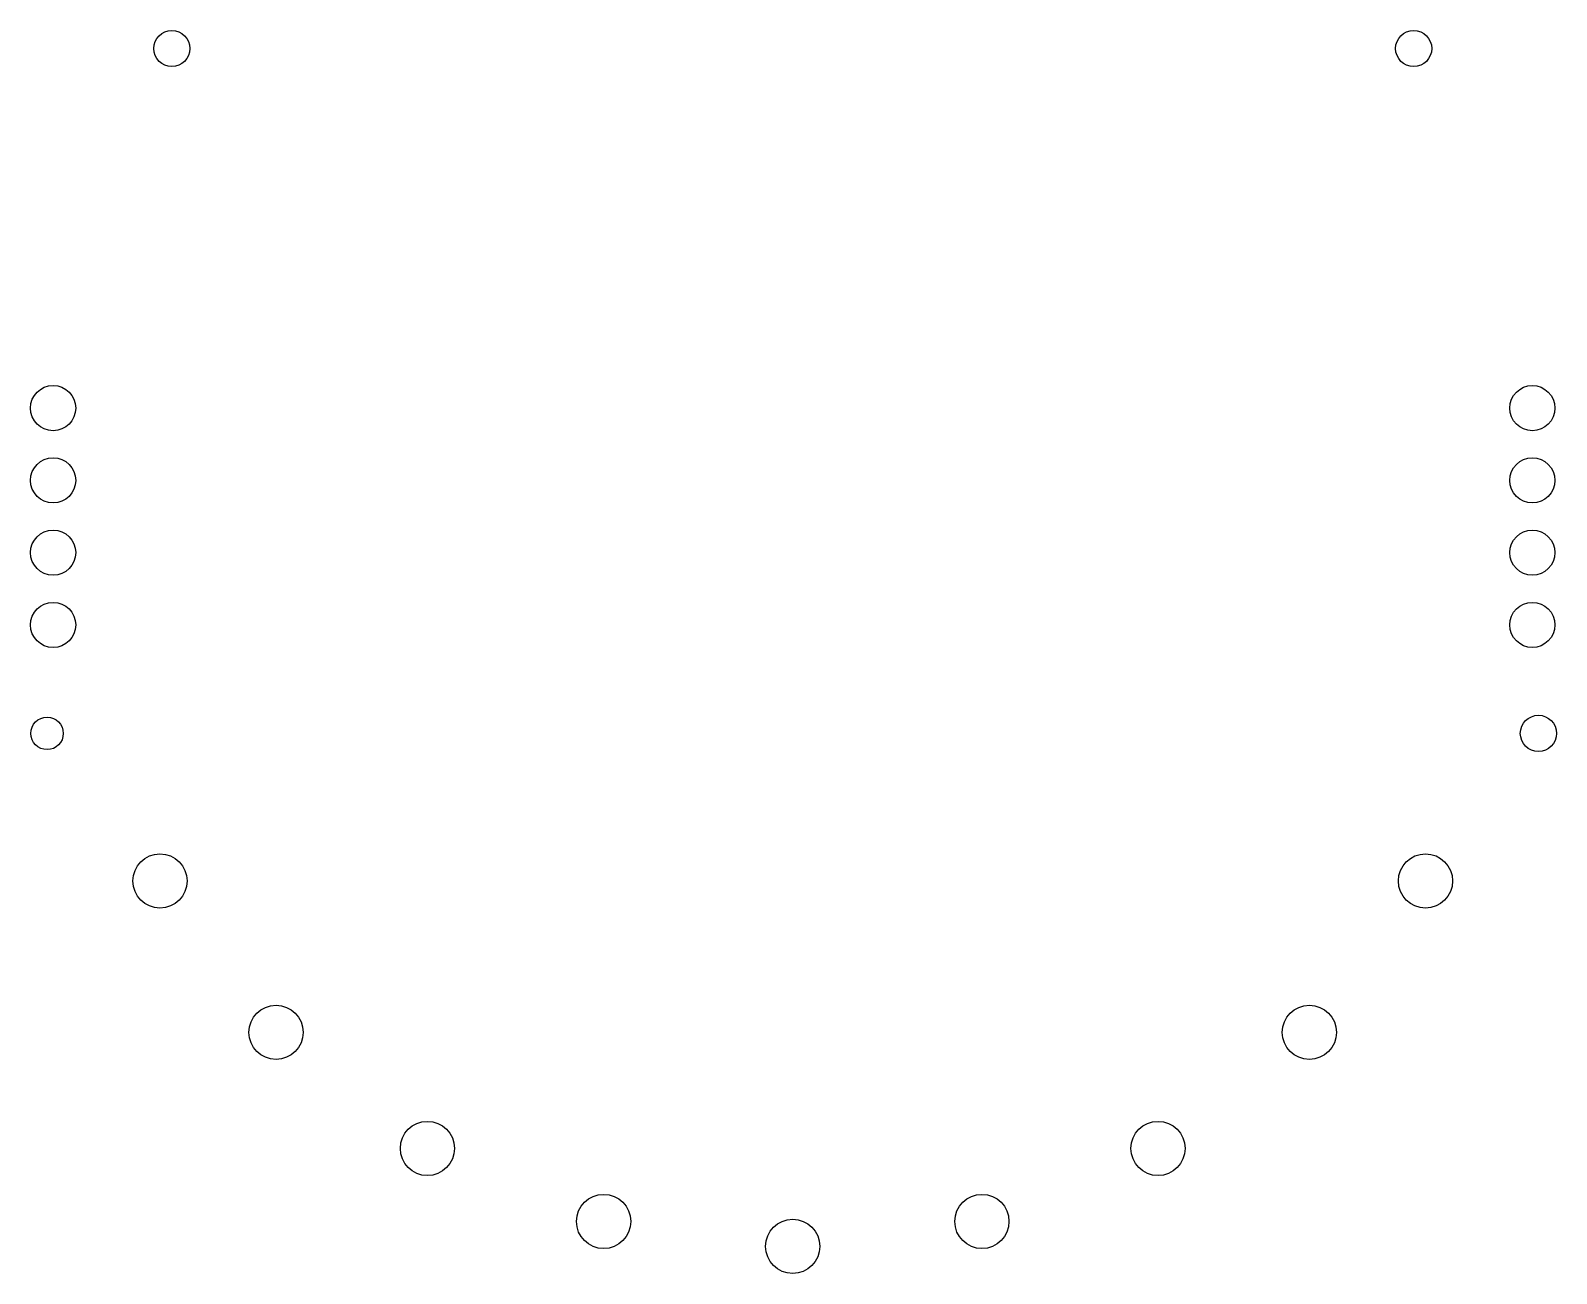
# Model space of a CAD drawing. Extents: x -84 to 85, y -84 to 54.
import ezdxf

# ---------------------------------------------------------------- set-up
doc = ezdxf.new("R2010")
doc.units = 0
doc.header["$MEASUREMENT"] = 0
doc.layers.add('MODELSKETCH_VISIBLE', color=7, linetype='CONTINUOUS')

msp = doc.modelspace()

# ---------------------------------------------------------------- linework, layer by layer
at = {"layer": 'MODELSKETCH_VISIBLE'}
for centre, radius in [((-68.74, 51.68), 2), ((68.74, 51.68), 2), ((-81.88, 11.89), 2.5), ((81.88, 11.89), 2.5), ((-81.88, 3.89), 2.5), ((81.88, 3.89), 2.5), ((-81.88, -4.11), 2.5), ((81.88, -4.11), 2.5), ((-81.88, -12.11), 2.5), ((81.88, -12.11), 2.5), ((-82.55, -24.11), 1.8), ((82.55, -24.11), 2), ((-70.05, -40.44), 3), ((70.05, -40.44), 3), ((-57.2, -57.2), 3), ((57.2, -57.2), 3), ((-40.44, -70.05), 3), ((40.44, -70.05), 3), ((-20.94, -78.13), 3), ((20.94, -78.13), 3), ((0, -80.89), 3)]:
    msp.add_circle(centre, radius, dxfattribs=at)

doc.saveas('drawing.dxf')
